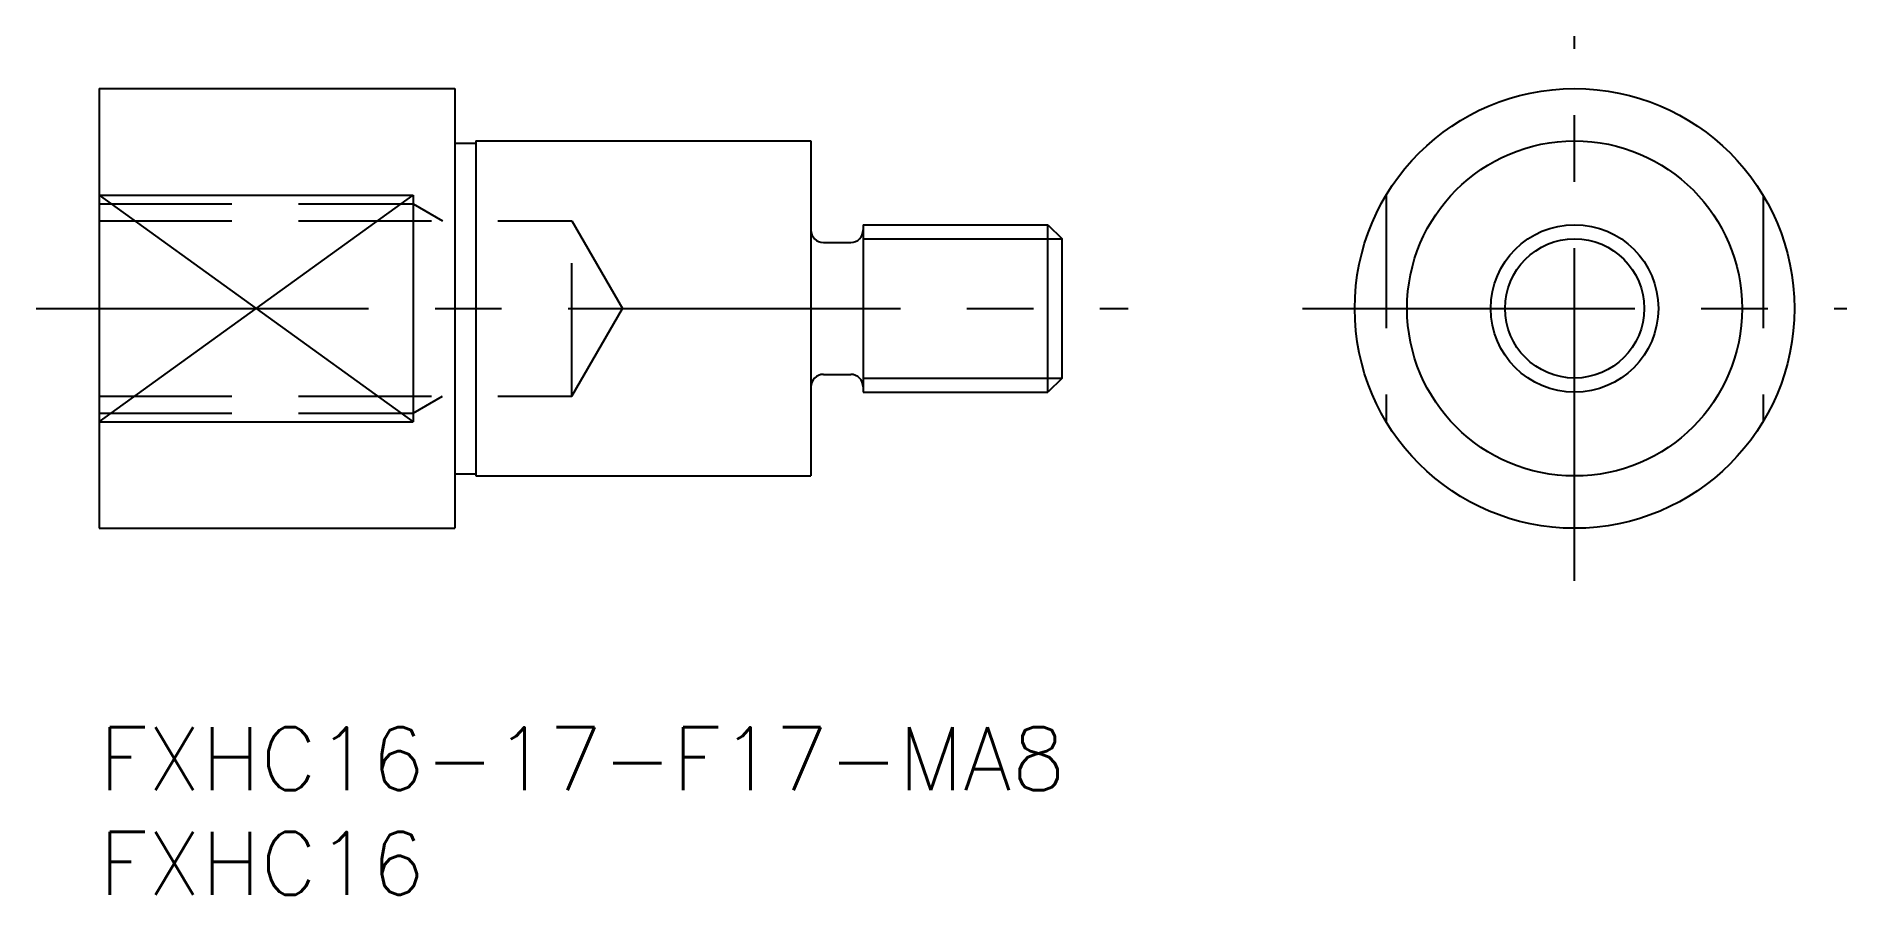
# Model space of a CAD drawing. Extents: x -3 to 83.5, y -8 to 33.
import ezdxf

# ---------------------------------------------------------------- set-up
doc = ezdxf.new("R2010")
doc.units = 0
doc.header["$LTSCALE"] = 0.5
doc.linetypes.add('CENTER', pattern=[50.8, 31.75, -6.35, 6.35, -6.35])
doc.linetypes.add('DASHED', pattern=[19.05, 12.7, -6.35])
for name, color, linetype in [('MSM_CENTER', 1, 'CENTER'), ('MSM_CONTINUOUS', 7, 'CONTINUOUS'), ('MSM_DASHED', 4, 'DASHED'), ('MSM_NARROW', 5, 'CONTINUOUS'), ('MSM_PART_NUMBER', 7, 'CONTINUOUS')]:
    doc.layers.add(name, color=color, linetype=linetype)
doc.styles.get("Standard").update_dxf_attribs({"font": 'txt.shx', "height": 3, "bigfont": 'bigfont.shx'})

# ---------------------------------------------------------------- blocks, each defined once
blk = doc.blocks.new('*U5')
at = {"layer": 'MSM_PART_NUMBER'}
blk.add_text('FXHC16-17-F17-MA8', height=3, dxfattribs=at).set_placement((0, -3))
blk = doc.blocks.new('*U6')
at = {"layer": 'MSM_PART_NUMBER'}
blk.add_text('FXHC16', height=3, dxfattribs=at).set_placement((0, -8))

msp = doc.modelspace()

# ---------------------------------------------------------------- linework, layer by layer
at = {"layer": 'MSM_CENTER'}
for p, q in [((70.475, 7), (70.475, 33)), ((-3, 20), (49.158, 20)), ((57.475, 20), (83.475, 20))]:
    msp.add_line(p, q, dxfattribs=at)
at = {"layer": 'MSM_CONTINUOUS'}
for p, q in [((0, 30.5), (0, 9.5)), ((0, 30.5), (17, 30.5)), ((17, 30.5), (17, 9.5)), ((17, 27.9), (18, 27.9)), ((18, 28), (18, 12)), ((18, 28), (34, 28)), ((34, 28), (34, 12)), ((0, 25.408), (15, 25.408)), ((15, 25.408), (15, 14.592)), ((36.5, 24), (45.324, 24)), ((36.5, 24), (36.5, 16)), ((45.324, 16), (45.324, 24)), ((45.324, 24), (46, 23.323)), ((34.6, 23.15), (35.9, 23.15)), ((46, 16.676), (46, 23.323)), ((34.6, 16.85), (35.9, 16.85)), ((46, 16.676), (45.324, 16)), ((36.5, 16), (45.324, 16)), ((0, 14.592), (15, 14.592)), ((17, 12.1), (18, 12.1)), ((18, 12), (34, 12)), ((0, 9.5), (17, 9.5))]:
    msp.add_line(p, q, dxfattribs=at)
for radius in [10.5, 8, 4]:
    msp.add_circle((70.475, 20), radius, dxfattribs=at)
for centre, start, end in [((34.6, 23.75), 180, 270), ((35.9, 23.75), 270, 0), ((34.6, 16.25), 90, 180), ((35.9, 16.25), 0, 90)]:
    msp.add_arc(centre, 0.6, start, end, dxfattribs=at)
at = {"layer": 'MSM_DASHED'}
for p, q in [((61.475, 25.408), (61.475, 14.592)), ((79.475, 25.408), (79.475, 14.592)), ((0, 25), (15, 25)), ((15, 25), (16.406, 24.188)), ((0, 24.188), (22.582, 24.188)), ((22.582, 15.812), (22.582, 24.188)), ((22.582, 24.188), (25, 20)), ((22.582, 15.812), (25, 20)), ((0, 15.812), (22.582, 15.812)), ((15, 15), (16.406, 15.812)), ((0, 15), (15, 15))]:
    msp.add_line(p, q, dxfattribs=at)
at = {"layer": 'MSM_NARROW', "linetype": 'BYBLOCK'}
for p, q in [((0, 25.408), (15, 14.592)), ((0, 14.592), (15, 25.408))]:
    msp.add_line(p, q, dxfattribs=at)
at = {"layer": 'MSM_NARROW'}
for p, q in [((36.5, 23.323), (46, 23.323)), ((36.5, 16.676), (46, 16.676))]:
    msp.add_line(p, q, dxfattribs=at)
msp.add_circle((70.475, 20), 3.324, dxfattribs=at)

# ---------------------------------------------------------------- block references
at = {"layer": 'MSM_CONTINUOUS'}
for name in ['*U5', '*U6']:
    msp.add_blockref(name, (0, 0), dxfattribs=at)

doc.saveas('drawing.dxf')
